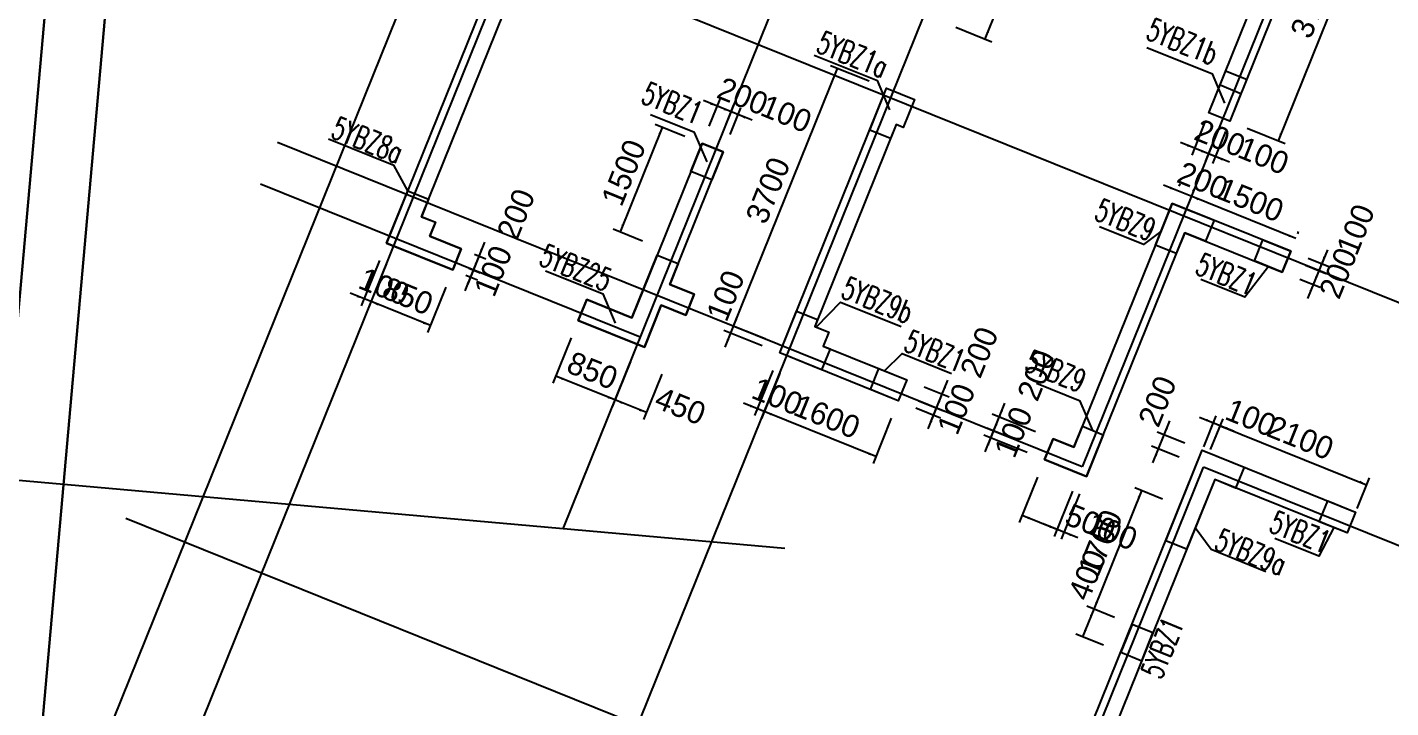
# Model space of a CAD drawing. Extents: x 387171 to 699106, y 11966 to 245688.
# Drawn here: x 522687 to 540834, y 78279 to 87340 of the extents above; entities that cross this region are included whole.
import ezdxf

# ---------------------------------------------------------------- set-up
doc = ezdxf.new("R2010")
doc.units = 0
doc.header["$LTSCALE"] = 100
doc.header["$MEASUREMENT"] = 0
doc.linetypes.add('DASHED', pattern=[19.05, 12.7, -6.35])
for name, color, linetype in [('b边缘构件', 235, 'Continuous'), ('COLU_DASH', 9, 'DASHED'), ('DOTE', 253, 'Continuous'), ('h后浇带', 51, 'Continuous'), ('wall-主楼', 2, 'Continuous'), ('Y阴影', 254, 'Continuous'), ('小尺寸', 4, 'Continuous'), ('边缘构件标注', 1, 'Continuous')]:
    doc.layers.add(name, color=color, linetype=linetype)
doc.styles.get("Standard").update_dxf_attribs({"font": 'standard'})
doc.styles.add('tk', font='tk')
doc.dimstyles.get("Standard").update_dxf_attribs({"dimtxt": 300, "dimasz": 100, "dimexe": 100, "dimexo": 250, "dimgap": 100, "dimtad": 0, "dimtoh": 1, "dimdec": 0, "dimdsep": 46, "dimcen": 0.09, "dimclrt": 7, "dimadec": 0, "dimazin": 0, "dimtfac": 1, "dimtdec": 4, "dimtofl": 0, "dimtmove": 0, "dimatfit": 3, "dimfxl": 1, "dimtolj": 1, "dimtzin": 0, "dimarcsym": 0})

# ---------------------------------------------------------------- blocks, each defined once
blk = doc.blocks.new('*D1594')
at = {"layer": '小尺寸', "color": 0, "linetype": 'ByBlock', "lineweight": -2}
for p, q in [((530715, 82888), (530472, 82285)), ((531132, 82719), (530889, 82116)), ((530927, 82209), (530509, 82377))]:
    blk.add_line(p, q, dxfattribs=at)
for points in [[(530509, 82377), (530608, 82355), (530596, 82325)], [(530927, 82209), (530828, 82231), (530840, 82262)]]:
    blk.add_solid(points, dxfattribs=at)
at = {"layer": '小尺寸', "color": 7, "linetype": 'Continuous', "lineweight": -2, "insert": (531380, 82296), "char_height": 300, "width": 576.67, "attachment_point": 5, "rotation": 338.0454, "style": 'tk'}
blk.add_mtext('450', dxfattribs=at)
blk = doc.blocks.new('*D2512')
at = {"layer": '小尺寸', "color": 0, "linetype": 'ByBlock', "lineweight": -2}
for p, q in [((529927, 83205), (529684, 82602)), ((530715, 82888), (530472, 82285)), ((530509, 82377), (529721, 82695))]:
    blk.add_line(p, q, dxfattribs=at)
for points in [[(529721, 82695), (529820, 82673), (529808, 82642)], [(530509, 82377), (530410, 82399), (530423, 82430)]]:
    blk.add_solid(points, dxfattribs=at)
at = {"layer": '小尺寸', "color": 7, "linetype": 'Continuous', "lineweight": -2, "insert": (530209, 82768), "char_height": 300, "width": 566.67, "attachment_point": 5, "rotation": 338.0454, "style": 'tk'}
blk.add_mtext('850', dxfattribs=at)
blk = doc.blocks.new('*D2081')
at = {"layer": '小尺寸', "color": 0, "linetype": 'ByBlock', "lineweight": -2}
for p, q in [((538543, 85990), (538370, 85563)), ((538635, 85953), (538463, 85525)), ((538686, 85543), (538222, 85730))]:
    blk.add_line(p, q, dxfattribs=at)
for points in [[(538408, 85655), (538309, 85677), (538321, 85708)], [(538500, 85618), (538599, 85596), (538587, 85565)]]:
    blk.add_solid(points, dxfattribs=at)
at = {"layer": '小尺寸', "color": 7, "linetype": 'Continuous', "lineweight": -2, "insert": (539141, 85629), "char_height": 300, "width": 476.67, "attachment_point": 5, "rotation": 338.0454, "style": 'tk'}
blk.add_mtext('100', dxfattribs=at)
blk = doc.blocks.new('*D3733')
at = {"layer": '小尺寸', "color": 0, "linetype": 'ByBlock', "lineweight": -2}
for p, q in [((537668, 81540), (537893, 82097)), ((538094, 81800), (537725, 81949)), ((538019, 81615), (537650, 81763))]:
    blk.add_line(p, q, dxfattribs=at)
for points in [[(537818, 81911), (537840, 82010), (537871, 81998)], [(537743, 81726), (537721, 81627), (537690, 81639)]]:
    blk.add_solid(points, dxfattribs=at)
at = {"layer": '小尺寸', "color": 7, "linetype": 'Continuous', "lineweight": -2, "insert": (537729, 82360), "char_height": 300, "width": 566.67, "attachment_point": 5, "rotation": 68.0454, "style": 'tk'}
blk.add_mtext('200', dxfattribs=at)
blk = doc.blocks.new('*D4174')
at = {"layer": '小尺寸', "color": 0, "linetype": 'ByBlock', "lineweight": -2}
for p, q in [((532702, 82734), (532459, 82131)), ((533980, 81625), (532496, 82224)), ((534186, 82135), (533943, 81533))]:
    blk.add_line(p, q, dxfattribs=at)
for points in [[(532496, 82224), (532595, 82202), (532582, 82171)], [(533980, 81625), (533881, 81647), (533893, 81678)]]:
    blk.add_solid(points, dxfattribs=at)
at = {"layer": '小尺寸', "color": 7, "linetype": 'Continuous', "lineweight": -2, "insert": (533331, 82156), "char_height": 300, "width": 685, "attachment_point": 5, "rotation": 338.0454, "style": 'tk'}
blk.add_mtext('1600', dxfattribs=at)
blk = doc.blocks.new('*D3921')
at = {"layer": '小尺寸', "color": 0, "linetype": 'ByBlock', "lineweight": -2}
for p, q in [((532609, 82771), (532366, 82168)), ((532702, 82734), (532459, 82131)), ((532681, 82149), (532218, 82336))]:
    blk.add_line(p, q, dxfattribs=at)
for points in [[(532403, 82261), (532304, 82283), (532317, 82314)], [(532496, 82224), (532595, 82202), (532582, 82171)]]:
    blk.add_solid(points, dxfattribs=at)
at = {"layer": '小尺寸', "color": 7, "linetype": 'Continuous', "lineweight": -2, "insert": (532670, 82423), "char_height": 300, "width": 476.67, "attachment_point": 5, "rotation": 338.0454, "style": 'tk'}
blk.add_mtext('100', dxfattribs=at)
blk = doc.blocks.new('*D4646')
at = {"layer": '小尺寸', "color": 0, "linetype": 'ByBlock', "lineweight": -2}
for p, q in [((538357, 86065), (538185, 85637)), ((538543, 85990), (538370, 85563)), ((538593, 85581), (538037, 85805))]:
    blk.add_line(p, q, dxfattribs=at)
for points in [[(538222, 85730), (538123, 85752), (538136, 85783)], [(538408, 85655), (538507, 85633), (538494, 85603)]]:
    blk.add_solid(points, dxfattribs=at)
at = {"layer": '小尺寸', "color": 7, "linetype": 'Continuous', "lineweight": -2, "insert": (538562, 85863), "char_height": 300, "width": 566.67, "attachment_point": 5, "rotation": 338.0454, "style": 'tk'}
blk.add_mtext('200', dxfattribs=at)
blk = doc.blocks.new('*D1241')
at = {"layer": '小尺寸', "color": 0, "linetype": 'ByBlock', "lineweight": -2}
for p, q in [((540305, 89426), (540811, 89222)), ((540718, 89260), (539335, 85828)), ((538922, 85995), (539427, 85791))]:
    blk.add_line(p, q, dxfattribs=at)
for points in [[(540718, 89260), (540696, 89161), (540665, 89173)], [(539335, 85828), (539357, 85927), (539388, 85915)]]:
    blk.add_solid(points, dxfattribs=at)
at = {"layer": '小尺寸', "color": 7, "linetype": 'Continuous', "lineweight": -2, "insert": (539795, 87637), "char_height": 300, "width": 780, "attachment_point": 5, "rotation": 68.0454, "style": 'tk'}
blk.add_mtext('3700', dxfattribs=at)
blk = doc.blocks.new('*D1755')
at = {"layer": '小尺寸', "color": 0, "linetype": 'ByBlock', "lineweight": -2}
for p, q in [((536667, 90246), (535433, 87185)), ((536510, 90309), (536760, 90208)), ((535044, 87342), (535526, 87148))]:
    blk.add_line(p, q, dxfattribs=at)
for points in [[(536667, 90246), (536645, 90147), (536614, 90159)], [(535433, 87185), (535455, 87284), (535486, 87272)]]:
    blk.add_solid(points, dxfattribs=at)
at = {"layer": '小尺寸', "color": 7, "linetype": 'Continuous', "lineweight": -2, "insert": (535818, 88809), "char_height": 300, "width": 780, "attachment_point": 5, "rotation": 68.0454, "style": 'tk'}
blk.add_mtext('3300', dxfattribs=at)
blk = doc.blocks.new('*D1296')
at = {"layer": '小尺寸', "color": 0, "linetype": 'ByBlock', "lineweight": -2}
for p, q in [((528773, 84479), (528549, 83922)), ((528638, 84318), (528791, 84256)), ((528563, 84132), (528716, 84071))]:
    blk.add_line(p, q, dxfattribs=at)
for points in [[(528698, 84293), (528720, 84392), (528751, 84380)], [(528624, 84108), (528602, 84009), (528571, 84021)]]:
    blk.add_solid(points, dxfattribs=at)
at = {"layer": '小尺寸', "color": 7, "linetype": 'Continuous', "lineweight": -2, "insert": (529192, 84851), "char_height": 300, "width": 566.67, "attachment_point": 5, "rotation": 68.0454, "style": 'tk'}
blk.add_mtext('200', dxfattribs=at)
blk = doc.blocks.new('*D2336')
at = {"layer": '小尺寸', "color": 0, "linetype": 'ByBlock', "lineweight": -2}
for p, q in [((528698, 84293), (528511, 83830)), ((528526, 84040), (528679, 83978)), ((528563, 84132), (528716, 84071))]:
    blk.add_line(p, q, dxfattribs=at)
for points in [[(528624, 84108), (528646, 84207), (528676, 84194)], [(528586, 84015), (528564, 83916), (528533, 83929)]]:
    blk.add_solid(points, dxfattribs=at)
at = {"layer": '小尺寸', "color": 7, "linetype": 'Continuous', "lineweight": -2, "insert": (528888, 84095), "char_height": 300, "width": 476.67, "attachment_point": 5, "rotation": 68.0454, "style": 'tk'}
blk.add_mtext('100', dxfattribs=at)
blk = doc.blocks.new('*D2072')
at = {"layer": '小尺寸', "color": 0, "linetype": 'ByBlock', "lineweight": -2}
for p, q in [((527469, 84196), (527226, 83593)), ((528257, 83878), (528014, 83275)), ((528052, 83368), (527263, 83686))]:
    blk.add_line(p, q, dxfattribs=at)
for points in [[(527263, 83686), (527362, 83664), (527350, 83633)], [(528052, 83368), (527953, 83390), (527965, 83421)]]:
    blk.add_solid(points, dxfattribs=at)
at = {"layer": '小尺寸', "color": 7, "linetype": 'Continuous', "lineweight": -2, "insert": (527751, 83759), "char_height": 300, "width": 566.67, "attachment_point": 5, "rotation": 338.0454, "style": 'tk'}
blk.add_mtext('850', dxfattribs=at)
blk = doc.blocks.new('*D2874')
at = {"layer": '小尺寸', "color": 0, "linetype": 'ByBlock', "lineweight": -2}
for p, q in [((527376, 84233), (527133, 83631)), ((527469, 84196), (527226, 83593)), ((527449, 83611), (526985, 83798))]:
    blk.add_line(p, q, dxfattribs=at)
for points in [[(527170, 83723), (527072, 83745), (527084, 83776)], [(527263, 83686), (527362, 83664), (527350, 83633)]]:
    blk.add_solid(points, dxfattribs=at)
at = {"layer": '小尺寸', "color": 7, "linetype": 'Continuous', "lineweight": -2, "insert": (527437, 83886), "char_height": 300, "width": 476.67, "attachment_point": 5, "rotation": 338.0454, "style": 'tk'}
blk.add_mtext('100', dxfattribs=at)
blk = doc.blocks.new('*D864')
at = {"layer": '小尺寸', "color": 0, "linetype": 'ByBlock', "lineweight": -2}
for p, q in [((538205, 85152), (538217, 85182)), ((539571, 84528), (538179, 85089)), ((539596, 84591), (539608, 84621))]:
    blk.add_line(p, q, dxfattribs=at)
for points in [[(538179, 85089), (538278, 85067), (538266, 85036)], [(539571, 84528), (539472, 84550), (539484, 84581)]]:
    blk.add_solid(points, dxfattribs=at)
at = {"layer": '小尺寸', "color": 7, "linetype": 'Continuous', "lineweight": -2, "insert": (538969, 85040), "char_height": 300, "width": 690, "attachment_point": 5, "rotation": 338.0454, "style": 'tk'}
blk.add_mtext('1500', dxfattribs=at)
blk = doc.blocks.new('*D579')
at = {"layer": '小尺寸', "color": 0, "linetype": 'ByBlock', "lineweight": -2}
for p, q in [((538365, 85014), (537808, 85239)), ((538019, 85226), (538031, 85257)), ((538205, 85152), (538217, 85182))]:
    blk.add_line(p, q, dxfattribs=at)
for points in [[(537994, 85164), (537895, 85186), (537907, 85217)], [(538179, 85089), (538278, 85067), (538266, 85036)]]:
    blk.add_solid(points, dxfattribs=at)
at = {"layer": '小尺寸', "color": 7, "linetype": 'Continuous', "lineweight": -2, "insert": (538333, 85296), "char_height": 300, "width": 566.67, "attachment_point": 5, "rotation": 338.0454, "style": 'tk'}
blk.add_mtext('200', dxfattribs=at)
blk = doc.blocks.new('*D1399')
at = {"layer": '小尺寸', "color": 0, "linetype": 'ByBlock', "lineweight": -2}
for p, q in [((531974, 83081), (532161, 83544)), ((532470, 83096), (531956, 83304)), ((532508, 83189), (531994, 83396))]:
    blk.add_line(p, q, dxfattribs=at)
for points in [[(532086, 83359), (532108, 83458), (532139, 83446)], [(532049, 83266), (532027, 83167), (531996, 83180)]]:
    blk.add_solid(points, dxfattribs=at)
at = {"layer": '小尺寸', "color": 7, "linetype": 'Continuous', "lineweight": -2, "insert": (531981, 83766), "char_height": 300, "width": 476.67, "attachment_point": 5, "rotation": 68.0454, "style": 'tk'}
blk.add_mtext('100', dxfattribs=at)
blk = doc.blocks.new('*D1123')
at = {"layer": '小尺寸', "color": 0, "linetype": 'ByBlock', "lineweight": -2}
for p, q in [((532086, 83359), (533470, 86791)), ((533891, 86621), (533377, 86828)), ((532508, 83189), (531994, 83396))]:
    blk.add_line(p, q, dxfattribs=at)
for points in [[(533470, 86791), (533448, 86692), (533417, 86704)], [(532086, 83359), (532108, 83458), (532139, 83446)]]:
    blk.add_solid(points, dxfattribs=at)
at = {"layer": '小尺寸', "color": 7, "linetype": 'Continuous', "lineweight": -2, "insert": (532546, 85168), "char_height": 300, "width": 780, "attachment_point": 5, "rotation": 68.0454, "style": 'tk'}
blk.add_mtext('3700', dxfattribs=at)
blk = doc.blocks.new('*D1019')
at = {"layer": '小尺寸', "color": 0, "linetype": 'ByBlock', "lineweight": -2}
for p, q in [((531438, 85885), (531045, 86043)), ((531137, 86006), (530577, 84615)), ((530877, 84493), (530484, 84652))]:
    blk.add_line(p, q, dxfattribs=at)
for points in [[(531137, 86006), (531115, 85907), (531085, 85919)], [(530577, 84615), (530599, 84714), (530629, 84701)]]:
    blk.add_solid(points, dxfattribs=at)
at = {"layer": '小尺寸', "color": 7, "linetype": 'Continuous', "lineweight": -2, "insert": (530625, 85404), "char_height": 300, "width": 690, "attachment_point": 5, "rotation": 68.0454, "style": 'tk'}
blk.add_mtext('1500', dxfattribs=at)
blk = doc.blocks.new('*D1930')
at = {"layer": '小尺寸', "color": 0, "linetype": 'ByBlock', "lineweight": -2}
for p, q in [((536597, 81163), (536354, 80561)), ((536690, 81126), (536447, 80523)), ((536670, 80541), (536206, 80728))]:
    blk.add_line(p, q, dxfattribs=at)
for points in [[(536391, 80653), (536292, 80675), (536305, 80706)], [(536484, 80616), (536583, 80594), (536571, 80563)]]:
    blk.add_solid(points, dxfattribs=at)
at = {"layer": '小尺寸', "color": 7, "linetype": 'Continuous', "lineweight": -2, "insert": (537125, 80627), "char_height": 300, "width": 476.67, "attachment_point": 5, "rotation": 338.0454, "style": 'tk'}
blk.add_mtext('100', dxfattribs=at)
blk = doc.blocks.new('*D1525')
at = {"layer": '小尺寸', "color": 0, "linetype": 'ByBlock', "lineweight": -2}
for p, q in [((536133, 81350), (535890, 80747)), ((536597, 81163), (536354, 80561)), ((536391, 80653), (535928, 80840))]:
    blk.add_line(p, q, dxfattribs=at)
for points in [[(535928, 80840), (536027, 80818), (536014, 80787)], [(536391, 80653), (536292, 80675), (536305, 80706)]]:
    blk.add_solid(points, dxfattribs=at)
at = {"layer": '小尺寸', "color": 7, "linetype": 'Continuous', "lineweight": -2, "insert": (536840, 80742), "char_height": 300, "width": 566.67, "attachment_point": 5, "rotation": 338.0454, "style": 'tk'}
blk.add_mtext('500', dxfattribs=at)
blk = doc.blocks.new('*D2430')
at = {"layer": '小尺寸', "color": 0, "linetype": 'ByBlock', "lineweight": -2}
for p, q in [((535437, 81685), (535623, 82149)), ((535995, 81676), (535419, 81908)), ((535878, 81831), (535456, 82001))]:
    blk.add_line(p, q, dxfattribs=at)
for points in [[(535549, 81963), (535571, 82062), (535602, 82050)], [(535511, 81871), (535489, 81772), (535458, 81784)]]:
    blk.add_solid(points, dxfattribs=at)
at = {"layer": '小尺寸', "color": 7, "linetype": 'Continuous', "lineweight": -2, "insert": (535813, 81950), "char_height": 300, "width": 476.67, "attachment_point": 5, "rotation": 68.0454, "style": 'tk'}
blk.add_mtext('100', dxfattribs=at)
blk = doc.blocks.new('*D2331')
at = {"layer": '小尺寸', "color": 0, "linetype": 'ByBlock', "lineweight": -2}
for p, q in [((535474, 81778), (535698, 82334)), ((536107, 81954), (535531, 82186)), ((535878, 81831), (535456, 82001))]:
    blk.add_line(p, q, dxfattribs=at)
for points in [[(535623, 82149), (535645, 82248), (535676, 82235)], [(535549, 81963), (535527, 81864), (535496, 81877)]]:
    blk.add_solid(points, dxfattribs=at)
at = {"layer": '小尺寸', "color": 7, "linetype": 'Continuous', "lineweight": -2, "insert": (536118, 82706), "char_height": 300, "width": 566.67, "attachment_point": 5, "rotation": 68.0454, "style": 'tk'}
blk.add_mtext('200', dxfattribs=at)
blk = doc.blocks.new('*D3292')
at = {"layer": '小尺寸', "color": 0, "linetype": 'ByBlock', "lineweight": -2}
for p, q in [((534676, 81992), (534863, 82455)), ((534511, 82274), (534843, 82140)), ((534548, 82367), (534881, 82233))]:
    blk.add_line(p, q, dxfattribs=at)
for points in [[(534788, 82270), (534810, 82369), (534841, 82357)], [(534751, 82177), (534729, 82078), (534698, 82091)]]:
    blk.add_solid(points, dxfattribs=at)
at = {"layer": '小尺寸', "color": 7, "linetype": 'Continuous', "lineweight": -2, "insert": (535052, 82257), "char_height": 300, "width": 476.67, "attachment_point": 5, "rotation": 68.0454, "style": 'tk'}
blk.add_mtext('100', dxfattribs=at)
blk = doc.blocks.new('*D2864')
at = {"layer": '小尺寸', "color": 0, "linetype": 'ByBlock', "lineweight": -2}
for p, q in [((534713, 82084), (534938, 82641)), ((534623, 82552), (534955, 82418)), ((534548, 82367), (534881, 82233))]:
    blk.add_line(p, q, dxfattribs=at)
for points in [[(534863, 82455), (534885, 82554), (534916, 82542)], [(534788, 82270), (534766, 82171), (534735, 82183)]]:
    blk.add_solid(points, dxfattribs=at)
at = {"layer": '小尺寸', "color": 7, "linetype": 'Continuous', "lineweight": -2, "insert": (535357, 83013), "char_height": 300, "width": 566.67, "attachment_point": 5, "rotation": 68.0454, "style": 'tk'}
blk.add_mtext('200', dxfattribs=at)
blk = doc.blocks.new('*D3782')
at = {"layer": '小尺寸', "color": 0, "linetype": 'ByBlock', "lineweight": -2}
for p, q in [((539734, 84265), (540008, 84155)), ((539990, 84378), (539803, 83914)), ((539697, 84173), (539970, 84062))]:
    blk.add_line(p, q, dxfattribs=at)
for points in [[(539915, 84193), (539937, 84292), (539968, 84279)], [(539877, 84100), (539856, 84001), (539825, 84013)]]:
    blk.add_solid(points, dxfattribs=at)
at = {"layer": '小尺寸', "color": 7, "linetype": 'Continuous', "lineweight": -2, "insert": (540367, 84647), "char_height": 300, "width": 476.67, "attachment_point": 5, "rotation": 68.0454, "style": 'tk'}
blk.add_mtext('100', dxfattribs=at)
blk = doc.blocks.new('*D3676')
at = {"layer": '小尺寸', "color": 0, "linetype": 'ByBlock', "lineweight": -2}
for p, q in [((539952, 84285), (539728, 83729)), ((539697, 84173), (539970, 84062)), ((539622, 83987), (539895, 83877))]:
    blk.add_line(p, q, dxfattribs=at)
for points in [[(539877, 84100), (539899, 84199), (539930, 84186)], [(539803, 83914), (539781, 83815), (539750, 83828)]]:
    blk.add_solid(points, dxfattribs=at)
at = {"layer": '小尺寸', "color": 7, "linetype": 'Continuous', "lineweight": -2, "insert": (540134, 84067), "char_height": 300, "width": 566.67, "attachment_point": 5, "rotation": 68.0454, "style": 'tk'}
blk.add_mtext('200', dxfattribs=at)
blk = doc.blocks.new('*D3418')
at = {"layer": '小尺寸', "color": 0, "linetype": 'ByBlock', "lineweight": -2}
for p, q in [((532334, 86101), (531870, 86288)), ((531949, 85948), (532093, 86306)), ((532042, 85911), (532186, 86269))]:
    blk.add_line(p, q, dxfattribs=at)
for points in [[(532056, 86214), (531957, 86236), (531969, 86266)], [(532149, 86176), (532248, 86154), (532235, 86123)]]:
    blk.add_solid(points, dxfattribs=at)
at = {"layer": '小尺寸', "color": 7, "linetype": 'Continuous', "lineweight": -2, "insert": (532789, 86187), "char_height": 300, "width": 476.67, "attachment_point": 5, "rotation": 338.0454, "style": 'tk'}
blk.add_mtext('100', dxfattribs=at)
blk = doc.blocks.new('*D4168')
at = {"layer": '小尺寸', "color": 0, "linetype": 'ByBlock', "lineweight": -2}
for p, q in [((531763, 86023), (531908, 86381)), ((532241, 86139), (531685, 86363)), ((531949, 85948), (532093, 86306))]:
    blk.add_line(p, q, dxfattribs=at)
for points in [[(531870, 86288), (531771, 86310), (531784, 86341)], [(532056, 86214), (532155, 86192), (532142, 86161)]]:
    blk.add_solid(points, dxfattribs=at)
at = {"layer": '小尺寸', "color": 7, "linetype": 'Continuous', "lineweight": -2, "insert": (532210, 86421), "char_height": 300, "width": 566.67, "attachment_point": 5, "rotation": 338.0454, "style": 'tk'}
blk.add_mtext('200', dxfattribs=at)
blk = doc.blocks.new('*D4748')
at = {"layer": '小尺寸', "color": 0, "linetype": 'ByBlock', "lineweight": -2}
for p, q in [((538287, 82147), (538751, 81960)), ((538344, 81753), (538510, 82165)), ((538437, 81716), (538603, 82127))]:
    blk.add_line(p, q, dxfattribs=at)
for points in [[(538473, 82072), (538374, 82094), (538386, 82125)], [(538565, 82034), (538664, 82013), (538652, 81982)]]:
    blk.add_solid(points, dxfattribs=at)
at = {"layer": '小尺寸', "color": 7, "linetype": 'Continuous', "lineweight": -2, "insert": (538973, 82140), "char_height": 300, "width": 476.67, "attachment_point": 5, "rotation": 338.0454, "style": 'tk'}
blk.add_mtext('100', dxfattribs=at)
blk = doc.blocks.new('*D770')
at = {"layer": '小尺寸', "color": 0, "linetype": 'ByBlock', "lineweight": -2}
for p, q in [((538437, 81716), (538603, 82127)), ((538565, 82034), (540513, 81249)), ((540385, 80930), (540551, 81342))]:
    blk.add_line(p, q, dxfattribs=at)
for points in [[(538565, 82034), (538664, 82013), (538652, 81982)], [(540513, 81249), (540414, 81271), (540427, 81302)]]:
    blk.add_solid(points, dxfattribs=at)
at = {"layer": '小尺寸', "color": 7, "linetype": 'Continuous', "lineweight": -2, "insert": (539633, 81874), "char_height": 300, "width": 775, "attachment_point": 5, "rotation": 338.0454, "style": 'tk'}
blk.add_mtext('2100', dxfattribs=at)
blk = doc.blocks.new('*D2678')
at = {"layer": '小尺寸', "color": 0, "linetype": 'ByBlock', "lineweight": -2}
for p, q in [((537518, 81169), (536883, 79593)), ((537794, 81058), (537426, 81207)), ((537159, 79482), (536790, 79630))]:
    blk.add_line(p, q, dxfattribs=at)
for points in [[(537518, 81169), (537496, 81070), (537465, 81083)], [(536883, 79593), (536905, 79692), (536936, 79680)]]:
    blk.add_solid(points, dxfattribs=at)
at = {"layer": '小尺寸', "color": 7, "linetype": 'Continuous', "lineweight": -2, "insert": (536969, 80475), "char_height": 300, "width": 690, "attachment_point": 5, "rotation": 68.0454, "style": 'tk'}
blk.add_mtext('1700', dxfattribs=at)
blk = doc.blocks.new('*D2248')
at = {"layer": '小尺寸', "color": 0, "linetype": 'ByBlock', "lineweight": -2}
for p, q in [((536883, 79593), (536733, 79222)), ((537159, 79482), (536790, 79630)), ((537009, 79111), (536641, 79259))]:
    blk.add_line(p, q, dxfattribs=at)
for points in [[(536883, 79593), (536861, 79494), (536830, 79507)], [(536733, 79222), (536755, 79321), (536786, 79309)]]:
    blk.add_solid(points, dxfattribs=at)
at = {"layer": '小尺寸', "color": 7, "linetype": 'Continuous', "lineweight": -2, "insert": (536796, 80047), "char_height": 300, "width": 576.67, "attachment_point": 5, "rotation": 68.0454, "style": 'tk'}
blk.add_mtext('400', dxfattribs=at)
blk = doc.blocks.new('后浇带现场')
at = {"color": 6, "lineweight": 30}
for points in [[(703006, 581720), (706851, 625070)], [(703803, 581649), (707583, 624270)]]:
    blk.add_lwpolyline(points, dxfattribs=at)
at = {"layer": 'h后浇带', "color": 1}
blk.add_line((706457, 611569), (703803, 581649), dxfattribs=at)

msp = doc.modelspace()

# ---------------------------------------------------------------- hatches: boundary and pattern name
at = {"layer": 'Y阴影'}
h = msp.add_hatch(dxfattribs=at)
h.set_pattern_fill('ANSI31', color=256, scale=25, angle=-21.95462, style=0)
h.set_pattern_definition([])
h.paths.add_polyline_path([(538839.5, 86459), (538690, 86088), (538411.7, 86200.2), (538561.3, 86571.2)], flags=0)
h = msp.add_hatch(dxfattribs=at)
h.set_pattern_fill('ANSI31', color=256, scale=25, angle=-21.95462, style=0)
h.set_pattern_definition([])
h.paths.add_polyline_path([(534176.9, 85858.7), (533898.7, 85970.9), (534123, 86527.3), (534494, 86377.8), (534344.5, 86006.8), (534251.7, 86044.2)], flags=0)
h = msp.add_hatch(dxfattribs=at)
h.set_pattern_fill('ANSI31', color=256, scale=25, angle=-21.95462, style=0)
h.set_pattern_definition([])
h.paths.add_polyline_path([(531948.1, 85678.9), (531798.6, 85308), (531520.3, 85420.1), (531669.9, 85791.1)], flags=0)
h = msp.add_hatch(dxfattribs=at)
h.set_pattern_fill('ANSI31', color=256, scale=25, angle=-21.95462, style=0)
h.set_pattern_definition([])
h.paths.add_polyline_path([(528350.7, 84110.2), (527469.6, 84465.3), (527750, 85160.9), (528028.2, 85048.8), (527934.9, 84817.2), (528120.4, 84742.4), (528045.5, 84556.6), (528462.9, 84388.4)], flags=0)
h = msp.add_hatch(dxfattribs=at)
h.set_pattern_fill('ANSI31', color=256, scale=25, angle=-21.95462, style=0)
h.set_pattern_definition([])
h.paths.add_polyline_path([(538482.2, 84770.1), (538370, 84491.9), (538091.8, 84604.1), (537979.6, 84325.8), (537701.4, 84438), (537925.7, 84994.5)], flags=0)
h = msp.add_hatch(dxfattribs=at)
h.set_pattern_fill('ANSI31', color=256, scale=25, angle=-21.95462, style=0)
h.set_pattern_definition([])
h.paths.add_polyline_path([(539390.2, 84080.6), (539019.2, 84230.2), (539131.4, 84508.4), (539502.4, 84358.9)], flags=0)
h = msp.add_hatch(dxfattribs=at)
h.set_pattern_fill('ANSI31', color=256, scale=25, angle=-21.95462, style=0)
h.set_pattern_definition([])
h.paths.add_polyline_path([(531562.4, 83785.9), (531450.2, 83507.6), (531125.6, 83638.5), (530901.3, 83082), (530020.2, 83437.2), (530132.3, 83715.4), (530735.2, 83472.4), (531071.7, 84307.2), (531349.9, 84195), (531237.7, 83916.7)], flags=0)
h = msp.add_hatch(dxfattribs=at)
h.set_pattern_fill('ANSI31', color=256, scale=25, angle=-21.95462, style=0)
h.set_pattern_definition([])
h.paths.add_polyline_path([(532926.6, 83559.4), (533204.9, 83447.2), (533167.6, 83354.8), (533353.1, 83280), (533278.3, 83094.5), (533370.9, 83056.8), (533258.8, 82778.6), (532702.3, 83002.9)], flags=0)
h = msp.add_hatch(dxfattribs=at)
h.set_pattern_fill('ANSI31', color=256, scale=25, angle=-21.95462, style=0)
h.set_pattern_definition([])
h.paths.add_polyline_path([(534391.2, 82645.6), (534279, 82367.3), (533908, 82516.9), (534020.2, 82795.1)], flags=0)
h = msp.add_hatch(dxfattribs=at)
h.set_pattern_fill('ANSI31', color=256, scale=25, angle=-21.95462, style=0)
h.set_pattern_definition([])
h.paths.add_polyline_path([(537007.5, 81914.4), (536783.2, 81357.9), (536226.7, 81582.2), (536338.9, 81860.4), (536617.1, 81748.3), (536729.3, 82026.5)], flags=0)
h = msp.add_hatch(dxfattribs=at)
h.set_pattern_fill('ANSI31', color=256, scale=25, angle=-21.95462, style=0)
h.set_pattern_definition([])
h.paths.add_polyline_path([(538881.9, 81482.2), (538769.7, 81204), (538491.5, 81316.2), (538117.6, 80388.7), (537839.4, 80500.8), (538325.4, 81706.6)], flags=0)
h = msp.add_hatch(dxfattribs=at)
h.set_pattern_fill('ANSI31', color=256, scale=25, angle=-21.95462, style=0)
h.set_pattern_definition([])
h.paths.add_polyline_path([(540253.6, 80605.9), (539882.6, 80755.4), (539994.7, 81033.7), (540365.7, 80884.1)], flags=0)
h = msp.add_hatch(dxfattribs=at)
h.set_pattern_fill('ANSI31', color=256, scale=25, angle=-21.95462, style=0)
h.set_pattern_definition([])
h.paths.add_polyline_path([(537669.3, 79276), (537391.1, 79388.2), (537241.5, 79017.2), (537519.7, 78905)], flags=0)

# ---------------------------------------------------------------- linework, layer by layer
at = {"layer": 'b边缘构件'}
for points in [[(538839.5, 86459), (538690, 86088), (538411.7, 86200.2), (538561.3, 86571.2), (538839.5, 86459)], [(534176.9, 85858.7), (533898.7, 85970.9), (534123, 86527.3), (534494, 86377.8), (534344.5, 86006.8), (534251.7, 86044.2), (534176.9, 85858.7)], [(531948.1, 85678.9), (531798.6, 85308), (531520.3, 85420.1), (531669.9, 85791.1), (531948.1, 85678.9)], [(538482.2, 84770.1), (538370, 84491.9), (538091.8, 84604.1), (537979.6, 84325.8), (537701.4, 84438), (537925.7, 84994.5), (538482.2, 84770.1)], [(539390.2, 84080.6), (539019.2, 84230.2), (539131.4, 84508.4), (539502.4, 84358.9), (539390.2, 84080.6)], [(531562.4, 83785.9), (531450.2, 83507.6), (531125.6, 83638.5), (530901.3, 83082), (530020.2, 83437.2), (530132.3, 83715.4), (530735.2, 83472.4), (531071.7, 84307.2), (531349.9, 84195), (531237.7, 83916.7), (531562.4, 83785.9)], [(534391.2, 82645.6), (534279, 82367.3), (533908, 82516.9), (534020.2, 82795.1), (534391.2, 82645.6)], [(537007.5, 81914.4), (536783.2, 81357.9), (536226.7, 81582.2), (536338.9, 81860.4), (536617.1, 81748.3), (536729.3, 82026.5), (537007.5, 81914.4)], [(538881.9, 81482.2), (538769.7, 81204), (538491.5, 81316.2), (538117.6, 80388.7), (537839.4, 80500.8), (538325.4, 81706.6), (538881.9, 81482.2)], [(540253.6, 80605.9), (539882.6, 80755.4), (539994.7, 81033.7), (540365.7, 80884.1), (540253.6, 80605.9)]]:
    msp.add_lwpolyline(points, dxfattribs=at)
for points in [[(528350.7, 84110.2), (527469.6, 84465.3), (527750, 85160.9), (528028.2, 85048.8), (527934.9, 84817.2), (528120.4, 84742.4), (528045.5, 84556.6), (528462.9, 84388.4)], [(532926.6, 83559.4), (533204.9, 83447.2), (533167.6, 83354.8), (533353.1, 83280), (533278.3, 83094.5), (533370.9, 83056.8), (533258.8, 82778.6), (532702.3, 83002.9)], [(537669.3, 79276), (537391.1, 79388.2), (537241.5, 79017.2), (537519.7, 78905)]]:
    msp.add_lwpolyline(points, close=True, dxfattribs=at)
at = {"layer": 'COLU_DASH'}
for p, q in [((538914.3, 86644.5), (538636, 86756.7)), ((534176.9, 85858.7), (533898.7, 85970.9))]:
    msp.add_line(p, q, dxfattribs=at)
at = {"layer": 'DOTE'}
for p, q in [((529818.1, 80662.4), (536704.5, 97745.8)), ((522455.3, 74700.8), (530841.6, 95505.2)), ((542362.1, 95465.2), (536727.9, 81488)), ((523475.5, 74289.6), (530291.6, 91198.5)), ((528483.9, 72270.7), (535860.8, 90570.9)), ((555881.4, 77648.6), (527362, 89144.9)), ((536727.9, 81488), (526016.1, 85806)), ((530845.9, 83212.1), (525791.8, 85249.5)), ((532770.8, 80400.5), (512310.2, 82215.2)), ((533770.5, 70139.6), (538343.4, 81483.7)), ((567832.5, 69596.5), (538343.4, 81483.7)), ((539160.8, 74685), (523997.2, 80797.6))]:
    msp.add_line(p, q, dxfattribs=at)
at = {"layer": 'wall-主楼'}
for points in [[(529492.8, 91089.3), (529567.6, 91274.8), (531515.3, 90489.6), (531627.5, 90767.9), (530607.2, 91179.1), (530831.6, 91735.6), (530553.3, 91847.8), (530329, 91291.3), (529216, 91739.9), (528019.6, 88772), (529039.8, 88360.7), (527469.6, 84465.3), (528350.7, 84110.2), (528462.9, 84388.4), (528045.5, 84556.6), (528120.3, 84742.1), (527934.8, 84816.9), (529430.3, 88526.8), (528595.5, 88863.3), (528670.3, 89048.8), (528484.8, 89123.6), (529307.3, 91164)], [(540350.1, 88869), (540237.9, 88590.8), (539774.2, 88777.7), (538690, 86088), (538411.7, 86200.2), (539645.5, 89260.9), (539460, 89335.6), (539534.8, 89521.1), (539302.9, 89614.6), (539415.1, 89892.9), (540110.7, 89612.4), (539886.4, 89056)], [(533278.2, 83094.2), (534391.2, 82645.6), (534279, 82367.3), (532702.3, 83002.9), (534123, 86527.3), (534494, 86377.8), (534344.5, 86006.8), (534251.7, 86044.2), (533167.5, 83354.5), (533353, 83279.7)], [(536226.7, 81582.2), (536783.2, 81357.9), (538091.8, 84604.1), (539390.2, 84080.6), (539502.4, 84358.9), (537925.7, 84994.5), (536617.1, 81748.3), (536338.9, 81860.4)], [(540365.9, 80884.1), (540253.7, 80605.8), (538491.5, 81316.2), (536435.2, 76215), (536620.7, 76140.2), (536545.9, 75954.8), (536870.5, 75823.9), (536758.4, 75545.7), (535970, 75863.4), (538325.4, 81706.6)]]:
    msp.add_lwpolyline(points, close=True, dxfattribs=at)
msp.add_lwpolyline([(530020.2, 83437.2), (530901.3, 83082), (531125.6, 83638.5), (531450.2, 83507.6), (531562.4, 83785.9), (531237.7, 83916.7), (531948.1, 85678.9), (531669.9, 85791.1), (530959.5, 84028.9), (530735.2, 83472.4), (530132.3, 83715.4), (530020.2, 83437.2)], dxfattribs=at)
at = {"layer": '边缘构件标注', "color": 200}
for p, q in [((533158.8, 86969.9), (534002.6, 86629.8)), ((537586.9, 87071.8), (538459.5, 86720)), ((534168.7, 86239.4), (534002.6, 86629.8)), ((538625.6, 86329.6), (538459.5, 86720)), ((526698.2, 85854.5), (527565.2, 85505)), ((527750, 85160.9), (527565.2, 85505)), ((529585.6, 84097.6), (530350.7, 83789.1)), ((530516.8, 83398.7), (530350.7, 83789.1)), ((533509.9, 83678.9), (533188.1, 83346.2)), ((533509.9, 83678.9), (534316.4, 83353.8)), ((538442.1, 80384.6), (538231.9, 80672.2)), ((539171.8, 80090.5), (538442.1, 80384.6))]:
    msp.add_line(p, q, dxfattribs=at)
for points in [[(531734.2, 85549.5), (531568.1, 85939.9), (530983.8, 86175.5)], [(537774.5, 84619.4), (537542.7, 84445.7), (536958.4, 84681.2)], [(539204.7, 84155.4), (538890.9, 83746.3), (538306.6, 83981.8)], [(534094.1, 82765.3), (534329, 82994.1), (534988.4, 82728.3)], [(536868.4, 81970.4), (536702.3, 82360.8), (536118, 82596.4)], [(540074.8, 80677.9), (539874.6, 80296.5), (539290.3, 80532)]]:
    msp.add_lwpolyline(points, dxfattribs=at)

# ---------------------------------------------------------------- block references
at = {"color": 3, "lineweight": 30}
msp.add_blockref('后浇带现场', (-182998.7, -527042.1), dxfattribs=at)

# ---------------------------------------------------------------- texts
at = {"layer": '边缘构件标注', "color": 200, "width": 0.7}
for s, rotation, p in [('5YBZ1b', 338.04538, (537557.7, 87191.4)), ('5YBZ1a', 338.04538, (533168.9, 87018.9)), ('5YBZ1', 338.04538, (530838.6, 86341.9)), ('5YBZ8a', 338.04538, (526710.6, 85879.8)), ('5YBZ9', 338.04538, (536870.6, 84788.8)), ('5YBZ25', 338.04538, (529478.9, 84182.6)), ('5YBZ1', 338.04538, (538213.2, 84064.3)), ('5YBZ9b', 338.04538, (533499.3, 83749.4)), ('5YBZ1', 338.04538, (534333.3, 83041.1)), ('5YBZ9', 338.04538, (535942.8, 82774.8)), ('5YBZ1', 338.04538, (539194.5, 80631.4)), ('5YBZ9a', 338.04538, (538467.7, 80393.9)), ('5YBZ1', 68.04538, (537780.3, 78642.5))]:
    msp.add_text(s, height=300, rotation=rotation, dxfattribs=at).set_placement(p)

# ---------------------------------------------------------------- dimensions: what is measured, and where the dimension line sits
at = {"layer": '小尺寸'}
for base, p1, p2, angle, picture, middle in [((535433.2, 87185.2), (536278.2, 90402.6), (534812.5, 87435.4), 68.04538, '*D1755', (535818.2, 88809)), ((539334.7, 85828.1), (540073.3, 89519.7), (538690, 86088), 68.04538, '*D1241', (539794.5, 87637.4)), ((533469.8, 86790.7), (532739.7, 83095.7), (534123, 86527.3), 68.04538, '*D1123', (532546.2, 85168.3)), ((531870.3, 86288.3), (531855.4, 85716.3), (531669.9, 85791.1), 158.04538, '*D4168', (531761.5, 86601.8)), ((532055.8, 86213.6), (531948.1, 85678.9), (531855.4, 85716.3), 158.04538, '*D3418', (532429.3, 86332.6)), ((538222.2, 85730.2), (538636.1, 86221.9), (538450.6, 86296.7), 158.04538, '*D4646', (538113.5, 86043.6)), ((530576.6, 84614.5), (531669.9, 85791.1), (531109, 84399.9), 68.04538, '*D1019', (530625.1, 85403.6)), ((537993.9, 85163.8), (538111.2, 84919.7), (537925.7, 84994.5), 158.04538, '*D579', (537885.1, 85477.2)), ((538179.4, 85089), (539502.4, 84358.9), (538111.2, 84919.7), 158.04538, '*D864', (538968.5, 85040.5)), ((528623.6, 84108), (528406, 84411.3), (528331.2, 84225.8), 68.04538, '*D1296', (529011.8, 84402.3)), ((539877.5, 84099.9), (539502.4, 84358.9), (539465, 84266.1), 68.04538, '*D3782', (540222.2, 84286.4)), ((527170.5, 83723.4), (527562.3, 84428), (527469.6, 84465.3), 158.04538, '*D2874', (527076.7, 84030.7)), ((527263.2, 83686), (528350.7, 84110.2), (527562.3, 84428), 158.04538, '*D2072', (527750.9, 83758.9)), ((528586.2, 84015.2), (528331.2, 84225.8), (528293.8, 84133.1), 68.04538, '*D2336', (528742.6, 83734.5)), ((539802.7, 83914.4), (539465, 84266.1), (539390.2, 84080.6), 68.04538, '*D3676', (539953, 83618.6)), ((532086.4, 83359), (532702.3, 83002.9), (532739.7, 83095.7), 68.04538, '*D1399', (531835.9, 83406.1)), ((534862.7, 82455.5), (534316.4, 82460.1), (534391.2, 82645.6), 68.04538, '*D2864', (535176.1, 82564.3)), ((535623.5, 82148.8), (536109.9, 81737.1), (536338.9, 81860.4), 68.04538, '*D2331', (535936.9, 82257.6)), ((534788, 82270), (534279, 82367.3), (534316.4, 82460.1), 68.04538, '*D3292', (534907, 81896.5)), ((538565.4, 82034.5), (538250.6, 81521.1), (538343.4, 81483.7), 338.04538, '*D4748', (538612.5, 82285.1)), ((535548.7, 81963.3), (536226.7, 81582.2), (536109.9, 81737.1), 68.04538, '*D2430', (535667.7, 81589.8)), ((540513.1, 81249.4), (538343.4, 81483.7), (540291.1, 80698.6), 338.04538, '*D770', (539632.8, 81873.8)), ((535927.6, 80840.2), (536690.5, 81395.3), (536226.7, 81582.2), 158.04538, '*D1525', (536253, 80978.6)), ((536391.4, 80653.3), (536783.2, 81357.9), (536690.5, 81395.3), 158.04538, '*D1930', (536764.9, 80772.3)), ((536882.8, 79593.1), (538026.3, 80964.6), (537390.9, 79388.3), 68.04538, '*D2678', (536968.7, 80474.7)), ((536733.3, 79222.1), (537390.9, 79388.3), (537241.3, 79017.3), 68.04538, '*D2248', (536576.2, 79501))]:
    dim = msp.add_linear_dim(base=base, p1=p1, p2=p2, angle=angle, dimstyle='Standard', dxfattribs=at)
    dim.commit()
    dim.dimension.update_dxf_attribs({"geometry": picture, "text_midpoint": middle})
for p1, p2, distance, picture, middle in [((538728.9, 86184.5), (538636.1, 86221.9), 610.8, '*D2081', (538781.2, 85774.4)), ((530808.5, 83119.4), (530020.2, 83437.2), 800, '*D2512', (530208.7, 82768.2)), ((531225.9, 82951.2), (530808.5, 83119.4), 800, '*D1594', (530811.6, 82525.2)), ((532795, 82965.5), (532702.3, 83002.9), 800, '*D3921', (532309.4, 82568.3)), ((534279, 82367.3), (532795, 82965.5), 800, '*D4174', (533331.4, 82156.3)), ((538250.6, 81521.1), (538325.4, 81706.6), 547.4, '*D3733', (537548.5, 81911.9))]:
    dim = msp.add_aligned_dim(p1=p1, p2=p2, distance=distance, dimstyle='Standard', dxfattribs=at)
    dim.commit()
    dim.dimension.update_dxf_attribs({"geometry": picture, "text_midpoint": middle})

doc.saveas('drawing.dxf')
